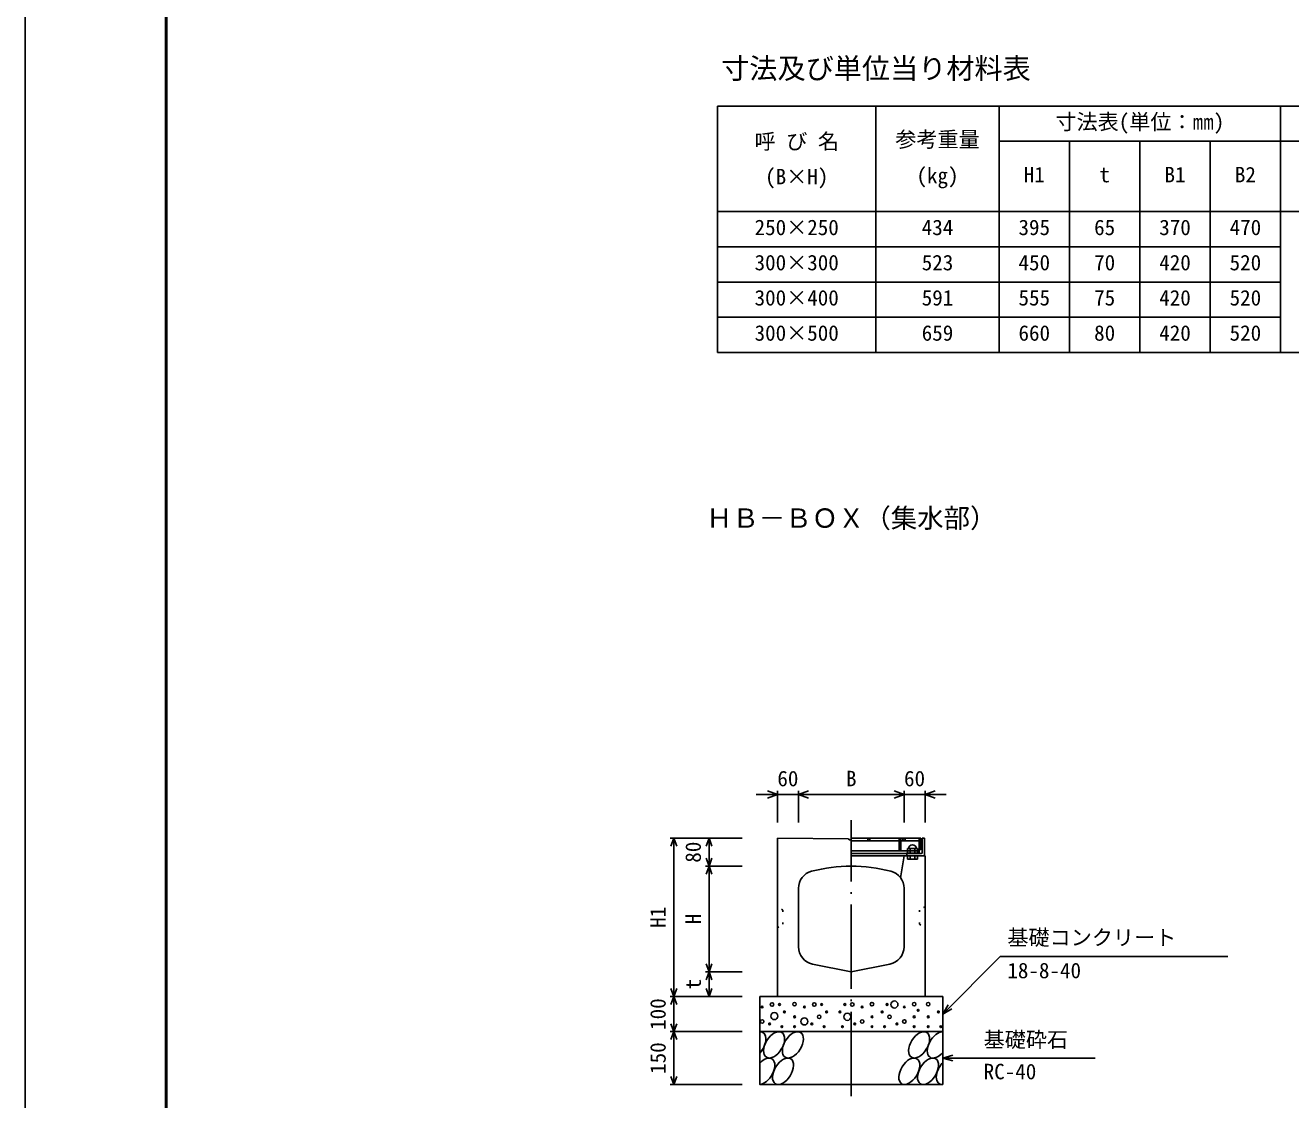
# Model space of a CAD drawing. Units: millimetres, scale not verified. Extents: x -16800 to 16800, y -5940 to 5940.
# Drawn here: x -16800 to -13204, y -266 to 2787 of the extents above; entities that cross this region are included whole.
import ezdxf
from ezdxf.enums import TextEntityAlignment as Align

# ---------------------------------------------------------------- set-up
doc = ezdxf.new("R2010")
doc.units = ezdxf.units.MM
doc.header["$LTSCALE"] = 20
doc.linetypes.add('DOTTED', pattern=[1.75, 0.25, -1.5])
doc.linetypes.add('LONG_DASHED_DOTTED', pattern=[15.25, 12, -1.5, 0.25, -1.5])
for name, color, linetype, lineweight in [('0-0_DIM', 7, 'Continuous', 25), ('0-1_Defpoints', 5, 'Continuous', 25), ('0-2_HATCH', 6, 'Continuous', 25), ('0-3_HYO', 3, 'Continuous', 25), ('0-4_HYO2', 4, 'Continuous', 25), ('0-5_OUTLINE', 3, 'Continuous', 25), ('0-6_OUTLINE2', 4, 'DOTTED', 25), ('0-7_TXT', 7, 'Continuous', 25), ('0-8_WAKU', 3, 'Continuous', 25)]:
    doc.layers.add(name, color=color, linetype=linetype, lineweight=lineweight)
doc.styles.add('ＭＳ ゴシック', font='')
doc.styles.get('ＭＳ ゴシック').set_extended_font_data('MS Gothic')

msp = doc.modelspace()

# ---------------------------------------------------------------- linework, layer by layer
at = {"layer": '0-0_DIM'}
for p, q in [((-14662.72, 611.64), (-14662.72, 521.64)), ((-14602.72, 611.64), (-14602.72, 521.64)), ((-14302.72, 611.64), (-14302.72, 521.64)), ((-14242.72, 611.64), (-14242.72, 521.64)), ((-14662.72, 601.64), (-14722.72, 601.64)), ((-14182.72, 601.64), (-14242.72, 601.64)), ((-14966.92, 477.71), (-14762.72, 477.71)), ((-14956.92, 477.71), (-14956.92, 27.71)), ((-14856.92, 477.71), (-14856.92, 397.71)), ((-14866.92, 397.71), (-14762.72, 397.71)), ((-14856.92, 97.71), (-14856.92, 397.71)), ((-14029.06, 141.36), (-14192.72, -22.29)), ((-14029.06, 141.36), (-13382.19, 141.36)), ((-14866.92, 97.71), (-14762.72, 97.71)), ((-14856.92, 97.71), (-14856.92, 27.71)), ((-14966.92, 27.71), (-14762.72, 27.71)), ((-14956.92, -72.29), (-14956.92, 27.71)), ((-14192.72, -22.29), (-14177.72, 3.69)), ((-14192.72, -22.29), (-14166.74, -7.29)), ((-14966.92, -72.29), (-14762.72, -72.29)), ((-14956.92, -72.29), (-14956.92, -222.29)), ((-14192.72, -147.29), (-14163.74, -139.53)), ((-14192.72, -147.29), (-13759.4, -147.29)), ((-14192.72, -147.29), (-14163.74, -155.06)), ((-14966.92, -222.29), (-14762.72, -222.29))]:
    msp.add_line(p, q, dxfattribs=at)
at = {"layer": '0-0_DIM', "linetype": 'LONG_DASHED_DOTTED'}
msp.add_line((-14452.72, -255.66), (-14452.72, 528.7), dxfattribs=at)
at = {"layer": '0-0_DIM'}
for points in [[(-14690.91, 591.38), (-14662.72, 601.64), (-14690.91, 611.9)], [(-14574.53, 591.38), (-14602.72, 601.64), (-14574.53, 611.9)], [(-14330.91, 591.38), (-14302.72, 601.64), (-14330.91, 611.9)], [(-14214.53, 591.38), (-14242.72, 601.64), (-14214.53, 611.9)], [(-14662.72, 601.64), (-14602.72, 601.64), (-14302.72, 601.64), (-14242.72, 601.64)], [(-14948.71, 455.15), (-14956.92, 477.71), (-14965.13, 455.15)], [(-14848.71, 455.15), (-14856.92, 477.71), (-14865.13, 455.15)], [(-14848.71, 420.26), (-14856.92, 397.71), (-14865.13, 420.26)], [(-14848.71, 375.15), (-14856.92, 397.71), (-14865.13, 375.15)], [(-14848.71, 120.26), (-14856.92, 97.71), (-14865.13, 120.26)], [(-14848.71, 75.15), (-14856.92, 97.71), (-14865.13, 75.15)], [(-14948.71, 50.26), (-14956.92, 27.71), (-14965.13, 50.26)], [(-14848.71, 50.26), (-14856.92, 27.71), (-14865.13, 50.26)], [(-14948.71, 5.15), (-14956.92, 27.71), (-14965.13, 5.15)], [(-14948.71, -49.74), (-14956.92, -72.29), (-14965.13, -49.74)], [(-14948.71, -94.85), (-14956.92, -72.29), (-14965.13, -94.85)], [(-14948.71, -199.74), (-14956.92, -222.29), (-14965.13, -199.74)]]:
    msp.add_lwpolyline(points, dxfattribs=at)
at = {"layer": '0-1_Defpoints'}
msp.add_lwpolyline([(-16800, -5940), (0, -5940), (0, 5940), (-16800, 5940)], close=True, dxfattribs=at)
at = {"layer": '0-2_HATCH'}
for p, q in [((-14254.72, 477.71), (-14452.72, 477.71)), ((-14452.72, 469.71), (-14316.72, 469.71)), ((-14316.72, 477.71), (-14316.72, 441.71)), ((-14312.22, 441.71), (-14312.22, 477.71)), ((-14312.22, 469.71), (-14259.22, 469.71)), ((-14259.22, 433.71), (-14259.22, 477.71)), ((-14250.72, 477.71), (-14250.72, 436.71)), ((-14244.72, 477.71), (-14250.72, 477.71)), ((-14244.72, 477.71), (-14244.72, 427.71)), ((-14452.72, 441.71), (-14259.22, 441.71)), ((-14452.72, 433.71), (-14253.72, 433.71)), ((-14295.22, 435.21), (-14262.22, 435.21)), ((-14295.22, 433.71), (-14295.22, 435.21)), ((-14278.72, 433.71), (-14295.22, 433.71)), ((-14294.72, 433.71), (-14294.72, 427.71)), ((-14292.57, 447.71), (-14264.86, 447.71)), ((-14292.57, 435.21), (-14292.57, 447.71)), ((-14264.86, 435.21), (-14292.57, 435.21)), ((-14285.64, 435.21), (-14285.64, 447.71)), ((-14262.22, 433.71), (-14278.72, 433.71)), ((-14271.79, 435.21), (-14271.79, 447.71)), ((-14264.86, 447.71), (-14264.86, 435.21)), ((-14262.22, 435.21), (-14262.22, 433.71)), ((-14244.72, 427.71), (-14294.72, 427.71)), ((-14264.86, 427.71), (-14292.57, 427.71)), ((-14292.57, 427.71), (-14292.57, 417.71)), ((-14292.57, 417.71), (-14264.86, 417.71)), ((-14285.64, 417.71), (-14285.64, 427.71)), ((-14271.79, 417.71), (-14271.79, 427.71)), ((-14264.86, 417.71), (-14264.86, 427.71))]:
    msp.add_line(p, q, dxfattribs=at)
for points in [[(-14399.72, 477.71), (-14399.72, 471.71), (-14405.72, 471.71), (-14405.72, 477.71)], [(-14299.72, 477.71), (-14299.72, 471.71), (-14305.72, 471.71), (-14305.72, 477.71)], [(-14254.72, 477.71), (-14254.72, 445.71), (-14259.22, 445.71)]]:
    msp.add_lwpolyline(points, dxfattribs=at)
for centre, radius in [((-14705.78, -2.12), 2.5), ((-14677.75, 4.88), 5), ((-14656.72, 4.88), 2.5), ((-14613.82, 5.76), 5), ((-14585.78, -2.12), 2.5), ((-14557.75, 4.88), 5), ((-14536.72, 4.88), 2.5), ((-14470.86, 4.88), 2.5), ((-14449.83, 4.88), 5), ((-14421.79, -2.12), 2.5), ((-14393.75, 5.76), 5), ((-14350.86, 4.88), 2.5), ((-14329.83, 4.88), 10), ((-14301.79, -2.12), 2.5), ((-14273.75, 5.76), 5), ((-14233.91, 5.76), 5), ((-14671.21, -28.13), 10), ((-14642.7, -16.13), 2.5), ((-14613.82, -30.13), 2.5), ((-14585.78, -43.27), 10), ((-14543.73, -30.13), 5), ((-14522.7, -16.13), 2.5), ((-14484.88, -16.13), 2.5), ((-14463.85, -30.13), 10), ((-14393.75, -30.13), 2.5), ((-14364.88, -16.13), 2.5), ((-14343.85, -30.13), 5), ((-14273.75, -30.13), 2.5), ((-14262.42, -11.81), 2.5), ((-14233.91, -30.13), 2.5), ((-14205.03, -16.13), 2.5), ((-14705.78, -43.27), 5), ((-14684.75, -50.27), 2.5), ((-14649.71, -58.15), 2.5), ((-14613.82, -58.15), 2.5), ((-14564.75, -50.27), 2.5), ((-14529.71, -58.15), 2.5), ((-14477.87, -58.15), 2.5), ((-14442.82, -50.27), 2.5), ((-14421.79, -43.27), 5), ((-14393.75, -58.15), 2.5), ((-14357.87, -58.15), 2.5), ((-14322.82, -50.27), 2.5), ((-14301.79, -43.27), 5), ((-14273.75, -58.15), 2.5), ((-14233.91, -58.15), 2.5), ((-14198.02, -58.15), 2.5)]:
    msp.add_circle(centre, radius, dxfattribs=at)
for centre, radius, start, end in [((-14278.72, 447.71), 11, 0, 180), ((-14253.72, 436.71), 3, 270, 0)]:
    msp.add_arc(centre, radius, start, end, dxfattribs=at)
for centre, start_param, end_param in [((-14725.08, -109.82), 4.385593, 6.6745444), ((-14206.57, -109.82), 0.3357715, 4.4411806), ((-14699.76, -184.81), 3.5111464, 7.548991), ((-14181.25, -184.81), 1.2110787, 3.5658734)]:
    msp.add_ellipse(centre, major_axis=(21.81, 35.31), ratio=0.5792, start_param=start_param, end_param=end_param, dxfattribs=at)
for centre in [(-14671.87, -109.82), (-14618.66, -109.82), (-14259.78, -109.82), (-14646.55, -184.81), (-14287.67, -184.81), (-14234.46, -184.81)]:
    msp.add_ellipse(centre, major_axis=(21.81, 35.31), ratio=0.5792, dxfattribs=at)
at = {"layer": '0-3_HYO'}
for p, q in [((-14832.44, 2557.58), (-14832.44, 1857.58)), ((-14832.44, 2557.58), (-11832.44, 2557.58)), ((-14382.44, 2557.58), (-14382.44, 1857.58)), ((-14032.44, 2557.58), (-14032.44, 1857.58)), ((-13232.44, 2557.58), (-13232.44, 1857.58)), ((-14032.44, 2457.58), (-11832.44, 2457.59)), ((-13832.44, 2457.58), (-13832.44, 1857.58)), ((-13632.44, 2457.58), (-13632.44, 1857.58)), ((-13432.44, 2457.59), (-13432.44, 1857.58)), ((-14832.44, 2257.58), (-11832.44, 2257.59)), ((-14832.44, 1857.58), (-11832.44, 1857.58))]:
    msp.add_line(p, q, dxfattribs=at)
at = {"layer": '0-4_HYO2'}
for p, q in [((-14832.44, 2157.58), (-13232.44, 2157.58)), ((-14832.44, 2057.58), (-13232.44, 2057.58)), ((-14832.44, 1957.58), (-13232.44, 1957.58))]:
    msp.add_line(p, q, dxfattribs=at)
at = {"layer": '0-5_OUTLINE'}
for p, q in [((-14662.72, 477.71), (-14460.22, 475.68)), ((-14662.72, 27.71), (-14662.72, 477.71)), ((-14458.72, 472.61), (-14460.22, 475.68)), ((-14458.72, 472.61), (-14452.72, 472.61)), ((-14242.72, 427.71), (-14452.72, 427.71)), ((-14302.72, 427.71), (-14312.72, 365)), ((-14242.72, 27.71), (-14242.72, 427.71)), ((-14602.72, 168.7), (-14602.72, 335)), ((-14302.72, 168.7), (-14302.72, 335)), ((-14452.72, 97.71), (-14562.52, 119.67)), ((-14452.72, 97.71), (-14342.91, 119.67)), ((-14712.72, 27.71), (-14712.72, -72.29)), ((-14712.72, 27.71), (-14192.72, 27.71)), ((-14242.72, 27.71), (-14662.72, 27.71)), ((-14712.72, -72.29), (-14192.72, -72.29))]:
    msp.add_line(p, q, dxfattribs=at)
for points in [[(-14192.72, 27.71), (-14192.72, -72.29), (-14192.72, -222.29)], [(-14712.72, -72.29), (-14712.72, -222.29), (-14192.72, -222.29)]]:
    msp.add_lwpolyline(points, dxfattribs=at)
for centre, radius, start, end in [((-14452.72, -52.29), 450, 75.52246, 104.47751), ((-14552.72, 335), 50, 104.47751, 180), ((-14352.72, 335), 50, 0, 75.52246), ((-14552.72, 168.7), 50, 180, 258.69005), ((-14352.72, 168.7), 50, 281.30991, 0)]:
    msp.add_arc(centre, radius, start, end, dxfattribs=at)
at = {"layer": '0-6_OUTLINE2'}
for p, q in [((-14646.72, 272.71), (-14662.72, 282.71)), ((-14646.72, 232.71), (-14646.72, 272.71)), ((-14662.72, 222.71), (-14646.72, 232.71)), ((-14258.72, 232.71), (-14242.72, 222.71))]:
    msp.add_line(p, q, dxfattribs=at)
msp.add_lwpolyline([(-14242.72, 282.71), (-14258.72, 272.71), (-14258.72, 232.71)], dxfattribs=at)
at = {"layer": '0-8_WAKU', "lineweight": 50}
msp.add_lwpolyline([(-16400, -5540), (-400, -5540), (-400, 5540), (-16400, 5540)], close=True, dxfattribs=at)

# ---------------------------------------------------------------- texts
at = {"layer": '0-0_DIM', "style": 'ＭＳ ゴシック'}
for s, p in [('60', (-14662.72, 611.64)), ('B', (-14467.72, 611.64)), ('60', (-14302.72, 611.64)), ('基礎コンクリート', (-14009.06, 160.09)), ('18-8-40', (-14009.06, 66.28)), ('基礎砕石', (-14076.4, -130.12)), ('RC-40', (-14076.4, -220.81))]:
    msp.add_text(s, height=43.99, dxfattribs=at).set_placement(p, align=Align.BOTTOM_LEFT)
for s, p in [('80', (-14866.92, 407.71)), ('H1', (-14966.92, 222.71)), ('H', (-14866.92, 232.71)), ('t', (-14866.92, 47.71)), ('100', (-14966.92, -67.29)), ('150', (-14966.92, -192.29))]:
    msp.add_text(s, height=43.99, rotation=90, dxfattribs=at).set_placement(p, align=Align.BOTTOM_LEFT)
at = {"layer": '0-7_TXT', "style": 'ＭＳ ゴシック'}
for s, height, p in [('寸法及び単位当り材料表', 58.65, (-14822.44, 2617.59)), ('寸法表(単位：㎜)', 43.99, (-13872.44, 2477.58)), ('呼 び 名', 43.99, (-14727.44, 2421.92)), ('参考重量', 43.99, (-14327.44, 2427.58)), ('(B×H)', 43.99, (-14697.44, 2321.92)), ('(kg)', 43.99, (-14267.44, 2324.82)), ('H1', 43.99, (-13962.44, 2327.58)), ('t', 43.99, (-13747.44, 2327.58)), ('B1', 43.99, (-13562.44, 2327.59)), ('B2', 43.99, (-13362.44, 2327.59)), ('250×250', 43.99, (-14727.44, 2177.58)), ('434', 43.99, (-14252.44, 2177.58)), ('395', 43.99, (-13977.44, 2177.58)), ('65', 43.99, (-13762.44, 2177.58)), ('370', 43.99, (-13577.44, 2177.59)), ('470', 43.99, (-13377.44, 2177.59)), ('300×300', 43.99, (-14727.44, 2077.58)), ('523', 43.99, (-14252.44, 2077.58)), ('450', 43.99, (-13977.44, 2077.58)), ('70', 43.99, (-13762.44, 2077.58)), ('420', 43.99, (-13577.44, 2077.58)), ('520', 43.99, (-13377.44, 2077.58)), ('300×400', 43.99, (-14727.44, 1977.58)), ('591', 43.99, (-14252.44, 1977.58)), ('555', 43.99, (-13977.44, 1977.58)), ('75', 43.99, (-13762.44, 1977.58)), ('420', 43.99, (-13577.44, 1977.58)), ('520', 43.99, (-13377.44, 1977.58)), ('300×500', 43.99, (-14727.44, 1877.58)), ('659', 43.99, (-14252.44, 1877.58)), ('660', 43.99, (-13977.44, 1877.58)), ('80', 43.99, (-13762.44, 1877.58)), ('420', 43.99, (-13577.44, 1877.58)), ('520', 43.99, (-13377.44, 1877.58)), ('ＨＢ－ＢＯＸ（集水部）', 54.99, (-14865.22, 1342.86))]:
    msp.add_text(s, height=height, dxfattribs=at).set_placement(p, align=Align.BOTTOM_LEFT)

doc.saveas('drawing.dxf')
